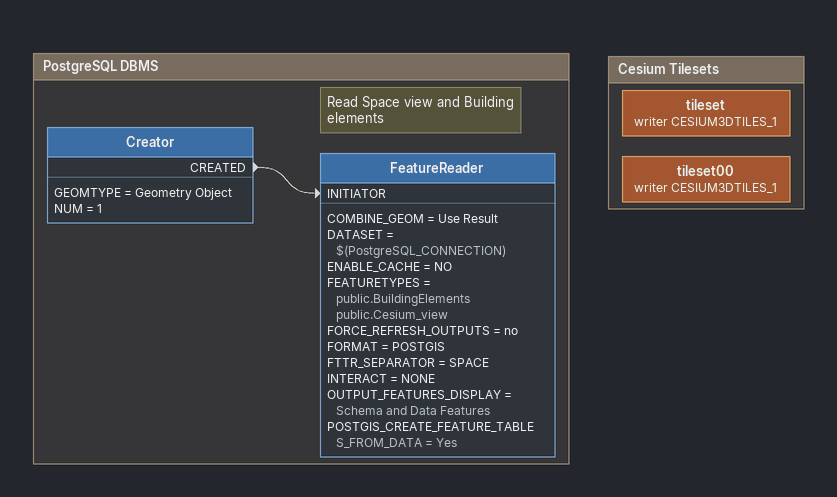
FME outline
Bookmark: PostgreSQL DBMS
Creator
    GEOMTYPE = Geometry Object
    NUM = 1
    CREATED -> FeatureReader [INITIATOR]
Note: Read Space view and Building elements
FeatureReader
    COMBINE_GEOM = Use Result
    DATASET = $(PostgreSQL_CONNECTION)
    ENABLE_CACHE = NO
    FEATURETYPES = public.BuildingElements public.Cesium_view
    FORCE_REFRESH_OUTPUTS = no
    FORMAT = POSTGIS
    FTTR_SEPARATOR = SPACE
    INTERACT = NONE
    OUTPUT_FEATURES_DISPLAY = Schema and Data Features
    POSTGIS_CREATE_FEATURE_TABLES_FROM_DATA = Yes

Bookmark: Cesium Tilesets
tileset (writer CESIUM3DTILES_1)
tileset00 (writer CESIUM3DTILES_1)
